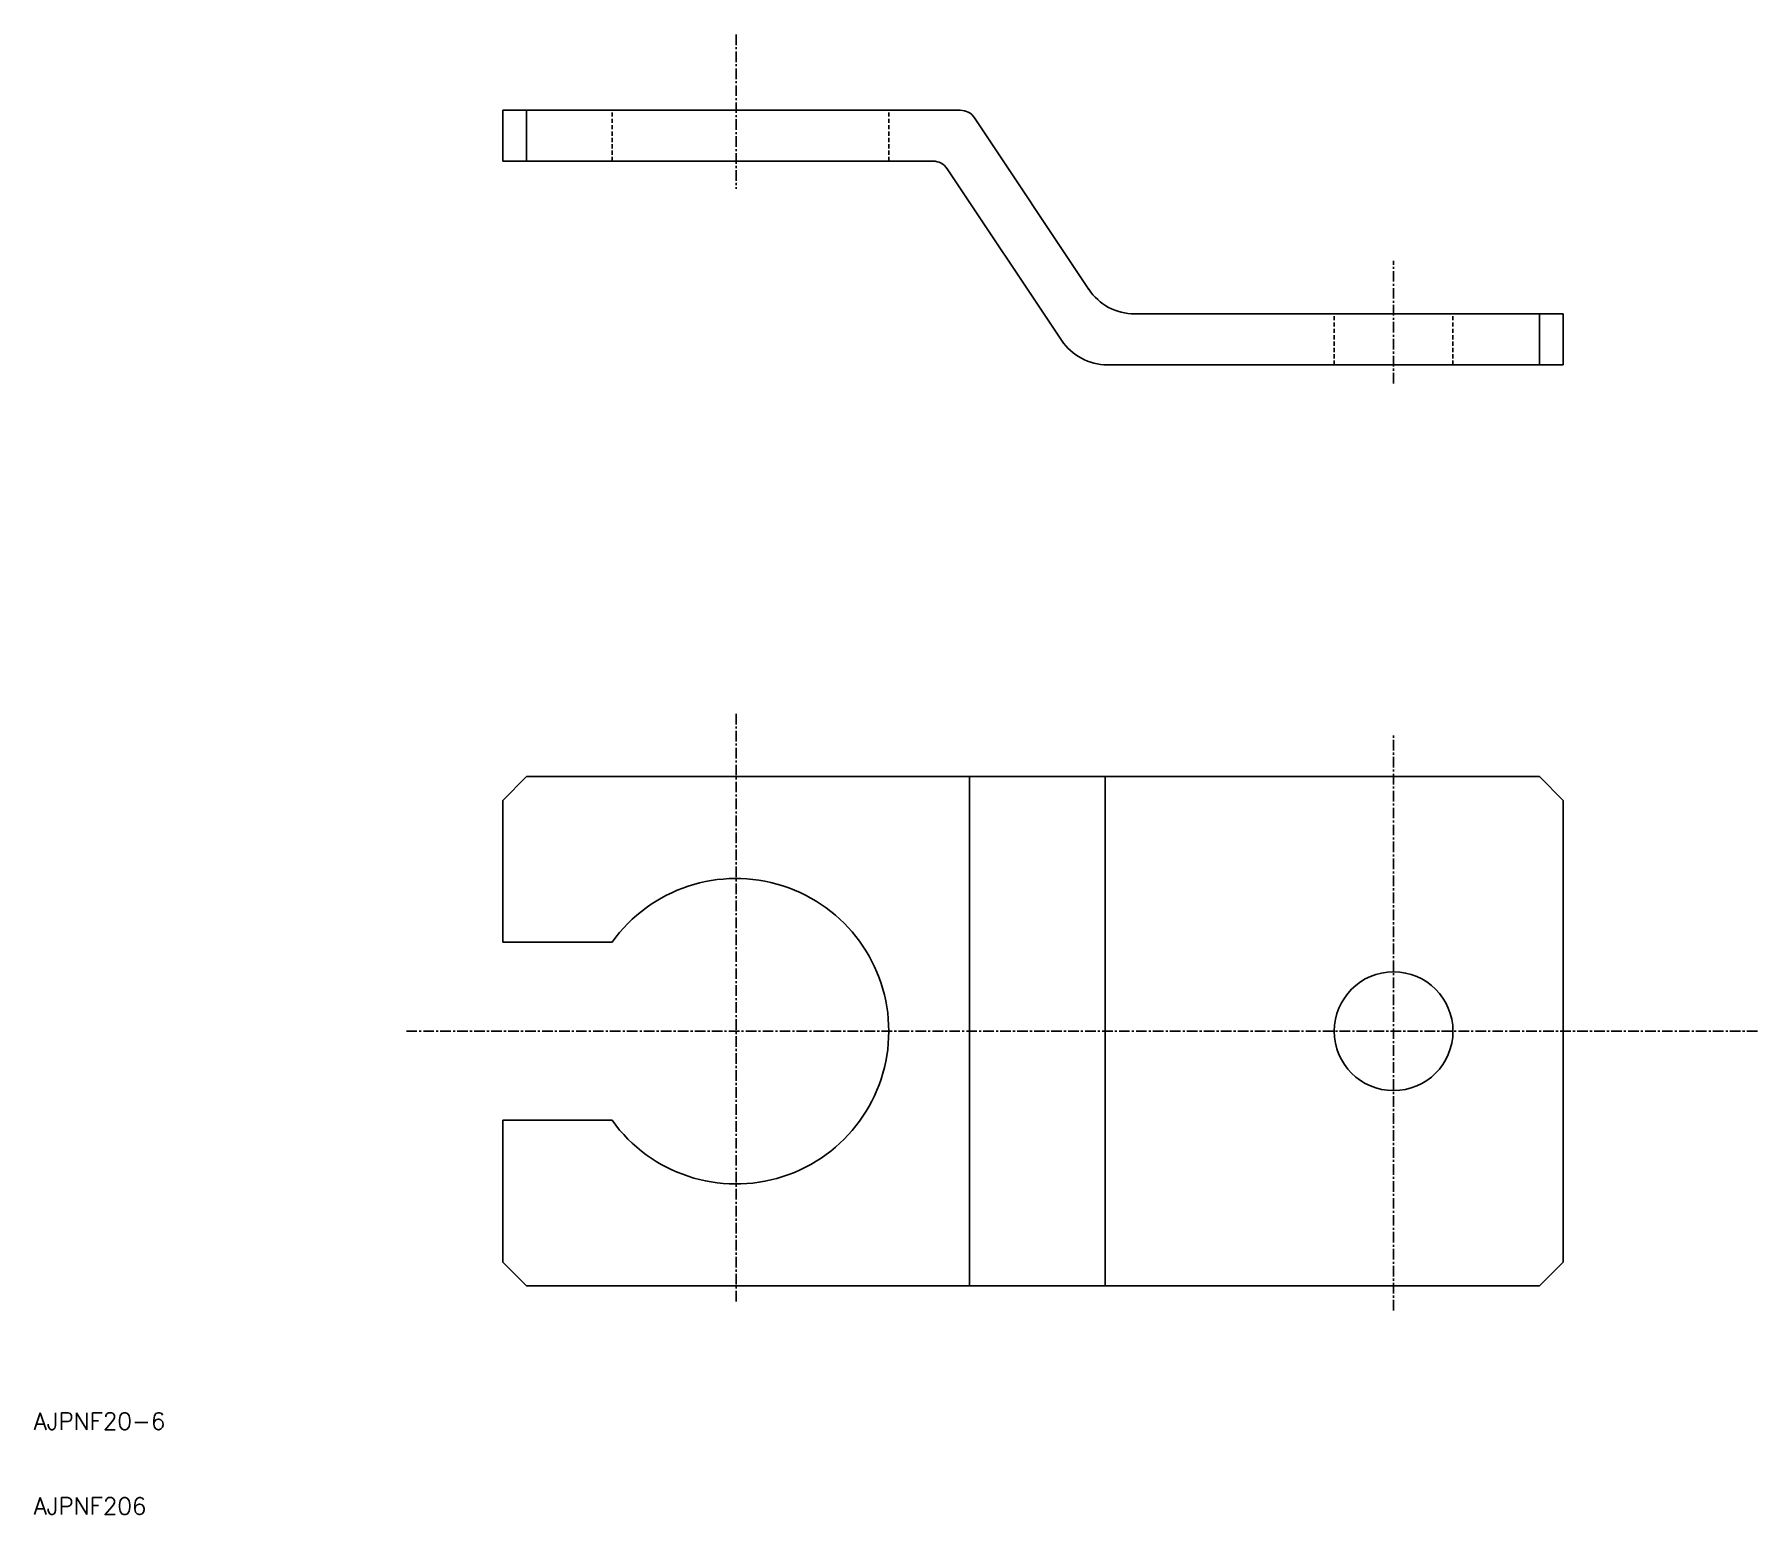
# Model space of a CAD drawing. Extents: x 10 to 213, y 10 to 184.
import ezdxf

# ---------------------------------------------------------------- set-up
doc = ezdxf.new("R2010")
doc.units = 0
doc.linetypes.add('CENTER', pattern=[2, 1.25, -0.25, 0.25, -0.25])
doc.linetypes.add('DASHED', pattern=[0.75, 0.5, -0.25])
doc.layers.get('0').update_dxf_attribs({"linetype": 'CONTINUOUS'})
doc.layers.add('CENTER', color=1, linetype='CENTER')
doc.styles.get("Standard").update_dxf_attribs({"font": 'txt', "bigfont": 'bigfont.shx'})

msp = doc.modelspace()

# ---------------------------------------------------------------- linework, layer by layer
at = {"color": 7, "linetype": 'CONTINUOUS'}
for p, q in [((65.28, 169.5), (65.28, 175.5)), ((119.21, 175.5), (65.28, 175.5)), ((68.08, 169.5), (68.08, 175.5)), ((134.35, 154.39), (120.87, 174.61)), ((116, 169.5), (65.28, 169.5)), ((131.14, 148.39), (117.66, 168.61)), ((139.76, 151.5), (190.28, 151.5)), ((187.48, 145.5), (187.48, 151.5)), ((190.28, 145.5), (190.28, 151.5)), ((136.55, 145.5), (190.28, 145.5)), ((65.28, 94.16), (68.08, 96.96)), ((187.48, 96.96), (68.08, 96.96)), ((120.28, 96.96), (120.28, 36.96)), ((136.28, 96.96), (136.28, 36.96)), ((187.48, 96.96), (190.28, 94.16)), ((65.28, 94.16), (65.28, 77.46)), ((190.28, 39.76), (190.28, 94.16)), ((78.16, 77.46), (65.28, 77.46)), ((78.16, 56.46), (65.28, 56.46)), ((65.28, 39.76), (65.28, 56.46)), ((68.08, 36.96), (65.28, 39.76)), ((190.28, 39.76), (187.48, 36.96)), ((68.08, 36.96), (187.48, 36.96))]:
    msp.add_line(p, q, dxfattribs=at)
at = {"color": 3, "linetype": 'DASHED'}
for p, q in [((78.16, 169.5), (78.16, 175.5)), ((110.78, 169.5), (110.78, 175.5)), ((163.28, 145.5), (163.28, 151.5)), ((177.28, 145.5), (177.28, 151.5))]:
    msp.add_line(p, q, dxfattribs=at)
at = {"color": 7, "linetype": 'CONTINUOUS'}
msp.add_circle((170.28, 66.96), 7, dxfattribs=at)
for centre, radius, start, end in [((119.21, 173.5), 2, 33.6901, 90), ((116, 167.5), 2, 33.6901, 90), ((139.76, 158), 6.5, 213.6901, 270), ((136.55, 152), 6.5, 213.6901, 270), ((92.78, 66.96), 18, 215.6853, 144.3147)]:
    msp.add_arc(centre, radius, start, end, dxfattribs=at)
at = {"layer": 'CENTER', "color": 1, "linetype": 'CENTER'}
for p, q in [((92.78, 184.43), (92.78, 166.22)), ((170.28, 143.3), (170.28, 157.74)), ((92.78, 104.37), (92.78, 34.99)), ((170.28, 34.05), (170.28, 101.86)), ((213.17, 66.96), (53.69, 66.96))]:
    msp.add_line(p, q, dxfattribs=at)

# ---------------------------------------------------------------- texts
at = {"color": 7, "linetype": 'CONTINUOUS'}
for s, p in [('AJPNF20-6', (10, 20)), ('AJPNF206', (10, 10))]:
    msp.add_text(s, height=2, dxfattribs=at).set_placement(p)

doc.saveas('drawing.dxf')
